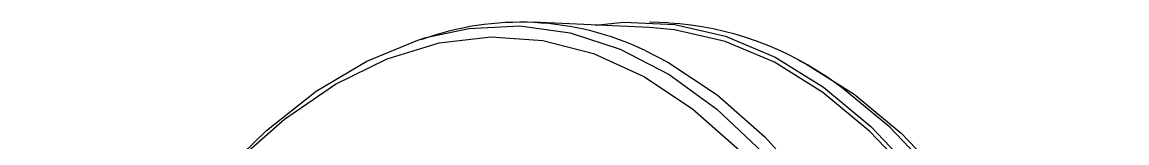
# Model space of a CAD drawing. Extents: x 525 to 609, y 649 to 778.
# Drawn here: x 597.655 to 599.3, y 718.887 to 719.067 of the extents above; entities that cross this region are included whole.
import ezdxf

# ---------------------------------------------------------------- set-up
doc = ezdxf.new("R2010")
doc.units = 0
doc.header["$MEASUREMENT"] = 0
doc.layers.add('1', color=4, linetype='Continuous')

# ---------------------------------------------------------------- blocks, each defined once
blk = doc.blocks.new('JETSETTER')
at = {"layer": '1', "color": 3, "linetype": 'Continuous', "lineweight": 25}
for p, q in [((73.4612, 49.9347), (73.2884, 49.9424)), ((73.4898, 49.9413), (73.4616, 49.9425))]:
    blk.add_line(p, q, dxfattribs=at)
at = {"layer": '1', "color": 3, "linetype": 'Continuous', "lineweight": 25, "flags": 128}
for points in [[(73.1286, 49.9196), (73.1927, 49.9333), (73.2685, 49.9369), (73.3437, 49.9266), (73.418, 49.9025), (73.4907, 49.8646), (73.5617, 49.8133), (73.6306, 49.7488), (73.6968, 49.6713), (73.7602, 49.5815), (73.8203, 49.4796), (73.8769, 49.3663), (73.9296, 49.2422), (73.9781, 49.1079), (74.0223, 48.9641), (74.0618, 48.8116), (74.0964, 48.6513), (74.1261, 48.4839), (74.1505, 48.3105)], [(73.3807, 49.9383), (73.4236, 49.9425), (73.4996, 49.9391), (73.5748, 49.9218), (73.6487, 49.8906), (73.721, 49.8458), (73.7914, 49.7875), (73.8593, 49.7161)], [(73.8578, 49.7089), (73.79, 49.7801), (73.7199, 49.8382), (73.6478, 49.8829), (73.5741, 49.914), (73.4991, 49.9313), (73.4612, 49.9347)], [(72.5273, 49.2603), (72.5485, 49.3038), (72.612, 49.4227), (72.6784, 49.5305), (72.7473, 49.6266), (72.8184, 49.7105), (72.8912, 49.7817), (72.9655, 49.8399), (73.0408, 49.8847), (73.1166, 49.9159), (73.1286, 49.9196)], [(72.8432, 49.7326), (72.9181, 49.7983), (72.9942, 49.8502), (73.0712, 49.888), (73.1485, 49.9116), (73.2258, 49.9208), (73.3026, 49.9155), (73.3785, 49.8958), (73.453, 49.8618), (73.5258, 49.8136), (73.5964, 49.7516), (73.6645, 49.6761), (73.7297, 49.5875), (73.7915, 49.4864), (73.8497, 49.3731), (73.9039, 49.2485), (73.9539, 49.1133), (73.9993, 48.968), (74.0399, 48.8137), (74.0754, 48.651), (74.1058, 48.4811), (74.1307, 48.3047)], [(73.4552, 49.9003), (73.4888, 49.8831), (73.5623, 49.8345), (73.6335, 49.772), (73.7022, 49.6958), (73.768, 49.6064), (73.8304, 49.5043), (73.8891, 49.3901), (73.9438, 49.2644), (73.9942, 49.1278), (74.04, 48.9813), (74.081, 48.8255), (74.1169, 48.6615), (74.1475, 48.4899), (74.1726, 48.312)], [(73.6835, 49.8859), (73.6943, 49.8804), (73.7664, 49.8357), (73.8365, 49.7776), (73.9042, 49.7064)], [(73.8876, 49.7148), (73.8196, 49.7862), (73.7493, 49.8445), (73.7394, 49.8515)]]:
    blk.add_lwpolyline(points, dxfattribs=at)
at = {"layer": '1', "color": 3, "linetype": 'Continuous', "lineweight": 25}
for centre, radius, start, end in [((73.2692, 49.5103), 0.4321, 64.5017, 110.0094), ((73.4618, 49.4716), 0.4705, 53.8394, 86.5851)]:
    blk.add_arc(centre, radius, start, end, dxfattribs=at)

msp = doc.modelspace()

# ---------------------------------------------------------------- block references
at = {"layer": '1'}
msp.add_blockref('JETSETTER', (525.1273, 669.1243), dxfattribs=at)

doc.saveas('drawing.dxf')
